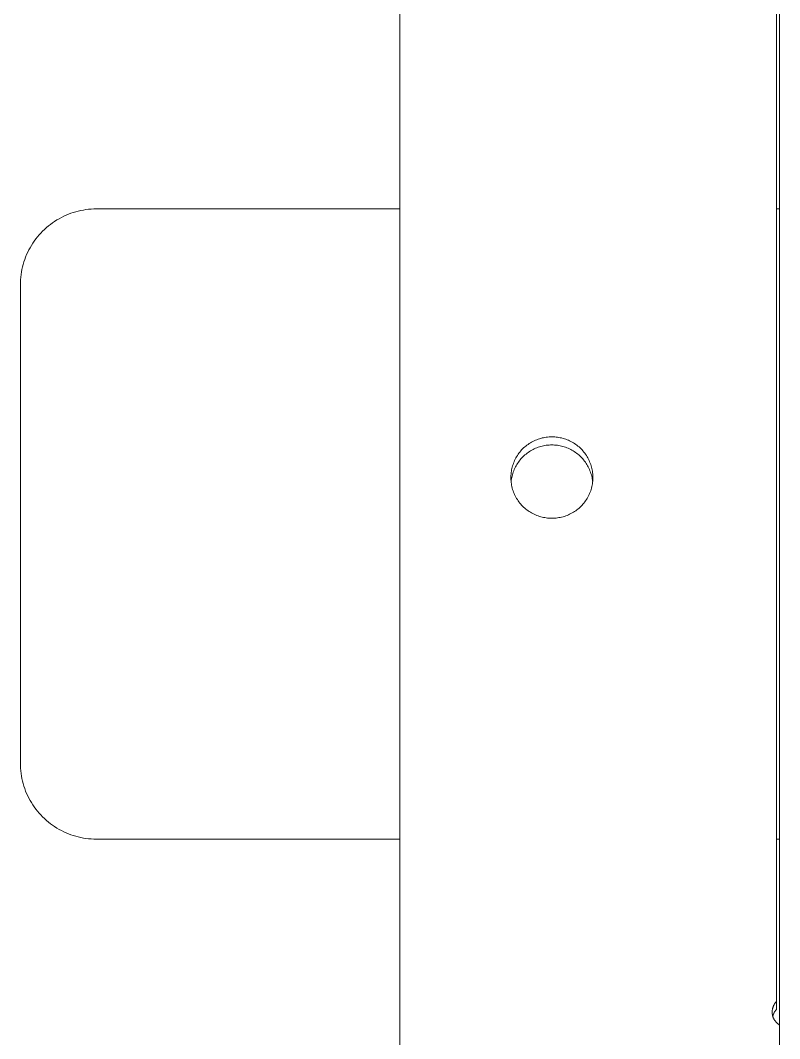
# Model space of a CAD drawing. Header units: inches. Extents: x -6 to 177, y -6 to 113.
# Drawn here: x 42.16 to 44.128, y 77.148 to 79.787 of the extents above; entities that cross this region are included whole.
import ezdxf

# ---------------------------------------------------------------- set-up
doc = ezdxf.new("R2010")
doc.units = ezdxf.units.IN
doc.layers.add('ZANO_R', color=7, linetype='Continuous', lineweight=0)

msp = doc.modelspace()

# ---------------------------------------------------------------- linework, layer by layer
at = {"layer": 'ZANO_R'}
for p, q in [((43.14387, 83.36189), (43.14387, 69.27949)), ((44.12034, 77.24487), (44.12034, 82.14129)), ((44.12822, 70.63128), (44.12822, 80.64249)), ((42.30978, 79.29284), (42.31634, 79.29432)), ((42.31634, 79.29432), (42.32295, 79.29557)), ((42.32295, 79.29557), (42.32959, 79.2966)), ((42.32959, 79.2966), (42.33626, 79.2974)), ((42.33626, 79.2974), (42.34296, 79.29798)), ((42.34296, 79.29798), (42.34967, 79.29832)), ((42.34967, 79.29832), (42.3564, 79.29843)), ((42.3564, 79.29843), (43.14387, 79.29843)), ((44.12034, 79.29843), (44.12822, 79.29843)), ((42.24842, 79.26618), (42.25411, 79.26977)), ((42.25411, 79.26977), (42.25991, 79.27317)), ((42.25991, 79.27317), (42.26582, 79.27636)), ((42.26582, 79.27636), (42.27184, 79.27935)), ((42.27184, 79.27935), (42.27796, 79.28214)), ((42.27796, 79.28214), (42.28417, 79.28471)), ((42.28417, 79.28471), (42.29047, 79.28707)), ((42.29047, 79.28707), (42.29684, 79.28921)), ((42.29684, 79.28921), (42.30328, 79.29113)), ((42.30328, 79.29113), (42.30978, 79.29284)), ((42.21252, 79.23594), (42.21719, 79.24077)), ((42.21719, 79.24077), (42.22202, 79.24544)), ((42.22202, 79.24544), (42.22701, 79.24995)), ((42.22701, 79.24995), (42.23215, 79.25428)), ((42.23215, 79.25428), (42.23744, 79.25843)), ((42.23744, 79.25843), (42.24287, 79.2624)), ((42.24287, 79.2624), (42.24842, 79.26618)), ((42.19178, 79.20954), (42.19556, 79.2151)), ((42.19556, 79.2151), (42.19953, 79.22052)), ((42.19953, 79.22052), (42.20368, 79.22581)), ((42.20368, 79.22581), (42.20801, 79.23095)), ((42.20801, 79.23095), (42.21252, 79.23594)), ((42.17861, 79.18612), (42.1816, 79.19214)), ((42.1816, 79.19214), (42.18479, 79.19805)), ((42.18479, 79.19805), (42.18819, 79.20386)), ((42.18819, 79.20386), (42.19178, 79.20954)), ((42.16875, 79.16112), (42.17089, 79.16749)), ((42.17089, 79.16749), (42.17325, 79.17379)), ((42.17325, 79.17379), (42.17583, 79.18)), ((42.17583, 79.18), (42.17861, 79.18612)), ((42.16239, 79.13502), (42.16364, 79.14162)), ((42.16364, 79.14162), (42.16512, 79.14818)), ((42.16512, 79.14818), (42.16683, 79.15468)), ((42.16683, 79.15468), (42.16875, 79.16112)), ((42.15964, 79.10829), (42.15999, 79.115)), ((42.15999, 79.115), (42.16056, 79.1217)), ((42.16056, 79.1217), (42.16136, 79.12837)), ((42.16136, 79.12837), (42.16239, 79.13502)), ((42.15953, 79.10157), (42.15964, 79.10829)), ((42.15953, 78.00889), (42.15953, 79.10157)), ((43.47284, 78.68619), (43.47579, 78.68835)), ((43.47579, 78.68835), (43.47881, 78.69041)), ((43.47881, 78.69041), (43.4819, 78.69237)), ((43.4819, 78.69237), (43.48506, 78.69422)), ((43.48506, 78.69422), (43.48828, 78.69595)), ((43.48828, 78.69595), (43.49156, 78.69758)), ((43.49156, 78.69758), (43.49489, 78.69908)), ((43.49489, 78.69908), (43.49827, 78.70048)), ((43.49827, 78.70048), (43.5017, 78.70175)), ((43.5017, 78.70175), (43.50517, 78.7029)), ((43.50517, 78.7029), (43.50868, 78.70394)), ((43.50868, 78.70394), (43.51223, 78.70485)), ((43.51223, 78.70485), (43.5158, 78.70563)), ((43.5158, 78.70563), (43.5194, 78.7063)), ((43.5194, 78.7063), (43.52302, 78.70683)), ((43.52302, 78.70683), (43.52665, 78.70724)), ((43.52665, 78.70724), (43.5303, 78.70753)), ((43.52676, 78.68626), (43.53037, 78.68655)), ((43.5303, 78.70753), (43.53395, 78.70769)), ((43.53037, 78.68655), (43.53399, 78.68672)), ((43.53395, 78.70769), (43.53761, 78.70772)), ((43.53399, 78.68672), (43.53761, 78.68677)), ((43.53761, 78.70772), (43.54127, 78.70769)), ((43.54123, 78.68672), (43.53761, 78.68677)), ((43.54485, 78.68655), (43.54123, 78.68672)), ((43.54127, 78.70769), (43.54492, 78.70753)), ((43.54846, 78.68626), (43.54485, 78.68655)), ((43.54492, 78.70753), (43.54857, 78.70724)), ((43.54857, 78.70724), (43.55221, 78.70683)), ((43.55221, 78.70683), (43.55582, 78.7063)), ((43.55582, 78.7063), (43.55942, 78.70563)), ((43.55942, 78.70563), (43.56299, 78.70485)), ((43.56299, 78.70485), (43.56654, 78.70394)), ((43.56654, 78.70394), (43.57005, 78.7029)), ((43.57005, 78.7029), (43.57352, 78.70175)), ((43.57352, 78.70175), (43.57695, 78.70048)), ((43.57695, 78.70048), (43.58033, 78.69908)), ((43.58033, 78.69908), (43.58366, 78.69758)), ((43.58366, 78.69758), (43.58694, 78.69595)), ((43.58694, 78.69595), (43.59016, 78.69422)), ((43.59016, 78.69422), (43.59332, 78.69237)), ((43.59332, 78.69237), (43.59641, 78.69041)), ((43.59641, 78.69041), (43.59943, 78.68835)), ((43.59943, 78.68835), (43.60238, 78.68619)), ((43.44812, 78.65947), (43.45016, 78.66251)), ((43.45016, 78.66251), (43.4523, 78.66547)), ((43.4523, 78.66547), (43.45454, 78.66836)), ((43.45454, 78.66836), (43.45688, 78.67117)), ((43.45688, 78.67117), (43.45932, 78.6739)), ((43.45932, 78.6739), (43.46185, 78.67654)), ((43.46185, 78.67654), (43.46447, 78.6791)), ((43.46447, 78.6791), (43.46718, 78.68156)), ((43.46512, 78.65847), (43.46781, 78.66089)), ((43.46718, 78.68156), (43.46997, 78.68392)), ((43.46781, 78.66089), (43.47059, 78.66321)), ((43.46997, 78.68392), (43.47284, 78.68619)), ((43.47059, 78.66321), (43.47344, 78.66544)), ((43.47344, 78.66544), (43.47637, 78.66757)), ((43.47637, 78.66757), (43.47937, 78.6696)), ((43.47937, 78.6696), (43.48244, 78.67152)), ((43.48244, 78.67152), (43.48558, 78.67334)), ((43.48558, 78.67334), (43.48877, 78.67505)), ((43.48877, 78.67505), (43.49202, 78.67665)), ((43.49202, 78.67665), (43.49532, 78.67814)), ((43.49532, 78.67814), (43.49867, 78.67952)), ((43.49867, 78.67952), (43.50207, 78.68078)), ((43.50207, 78.68078), (43.5055, 78.68192)), ((43.5055, 78.68192), (43.50898, 78.68294)), ((43.50898, 78.68294), (43.51248, 78.68385)), ((43.51248, 78.68385), (43.51602, 78.68463)), ((43.51602, 78.68463), (43.51958, 78.6853)), ((43.51958, 78.6853), (43.52316, 78.68584)), ((43.52316, 78.68584), (43.52676, 78.68626)), ((43.55206, 78.68584), (43.54846, 78.68626)), ((43.55564, 78.6853), (43.55206, 78.68584)), ((43.5592, 78.68463), (43.55564, 78.6853)), ((43.56274, 78.68385), (43.5592, 78.68463)), ((43.56624, 78.68294), (43.56274, 78.68385)), ((43.56972, 78.68192), (43.56624, 78.68294)), ((43.57315, 78.68078), (43.56972, 78.68192)), ((43.57655, 78.67952), (43.57315, 78.68078)), ((43.5799, 78.67814), (43.57655, 78.67952)), ((43.5832, 78.67665), (43.5799, 78.67814)), ((43.58645, 78.67505), (43.5832, 78.67665)), ((43.58965, 78.67334), (43.58645, 78.67505)), ((43.59278, 78.67152), (43.58965, 78.67334)), ((43.59585, 78.6696), (43.59278, 78.67152)), ((43.59885, 78.66757), (43.59585, 78.6696)), ((43.60178, 78.66544), (43.59885, 78.66757)), ((43.60463, 78.66321), (43.60178, 78.66544)), ((43.60238, 78.68619), (43.60525, 78.68392)), ((43.60741, 78.66089), (43.60463, 78.66321)), ((43.60525, 78.68392), (43.60804, 78.68156)), ((43.61011, 78.65847), (43.60741, 78.66089)), ((43.60804, 78.68156), (43.61075, 78.6791)), ((43.61075, 78.6791), (43.61337, 78.67654)), ((43.61337, 78.67654), (43.6159, 78.6739)), ((43.6159, 78.6739), (43.61834, 78.67117)), ((43.61834, 78.67117), (43.62068, 78.66836)), ((43.62068, 78.66836), (43.62292, 78.66547)), ((43.62292, 78.66547), (43.62506, 78.66251)), ((43.62506, 78.66251), (43.6271, 78.65947)), ((43.43586, 78.633), (43.43698, 78.63648)), ((43.43698, 78.63648), (43.43823, 78.63992)), ((43.43823, 78.63992), (43.43959, 78.64331)), ((43.43959, 78.64331), (43.44107, 78.64666)), ((43.44107, 78.64666), (43.44266, 78.64995)), ((43.44266, 78.64995), (43.44437, 78.65319)), ((43.44437, 78.65319), (43.44619, 78.65636)), ((43.44498, 78.63299), (43.44682, 78.63611)), ((43.44619, 78.65636), (43.44812, 78.65947)), ((43.44682, 78.63611), (43.44876, 78.63917)), ((43.44876, 78.63917), (43.45081, 78.64216)), ((43.45081, 78.64216), (43.45296, 78.64507)), ((43.45296, 78.64507), (43.4552, 78.64792)), ((43.4552, 78.64792), (43.45754, 78.65068)), ((43.45754, 78.65068), (43.45998, 78.65336)), ((43.45998, 78.65336), (43.4625, 78.65596)), ((43.4625, 78.65596), (43.46512, 78.65847)), ((43.61272, 78.65596), (43.61011, 78.65847)), ((43.61524, 78.65336), (43.61272, 78.65596)), ((43.61768, 78.65068), (43.61524, 78.65336)), ((43.62002, 78.64792), (43.61768, 78.65068)), ((43.62226, 78.64507), (43.62002, 78.64792)), ((43.62441, 78.64216), (43.62226, 78.64507)), ((43.62646, 78.63917), (43.62441, 78.64216)), ((43.6284, 78.63611), (43.62646, 78.63917)), ((43.6271, 78.65947), (43.62903, 78.65636)), ((43.63024, 78.63299), (43.6284, 78.63611)), ((43.62903, 78.65636), (43.63085, 78.65319)), ((43.63085, 78.65319), (43.63256, 78.64995)), ((43.63256, 78.64995), (43.63415, 78.64666)), ((43.63415, 78.64666), (43.63563, 78.64331)), ((43.63563, 78.64331), (43.637, 78.63992)), ((43.637, 78.63992), (43.63824, 78.63648)), ((43.63824, 78.63648), (43.63936, 78.633)), ((43.43132, 78.60418), (43.43144, 78.60784)), ((43.43144, 78.60784), (43.4317, 78.61149)), ((43.4317, 78.61149), (43.43208, 78.61512)), ((43.43208, 78.61512), (43.43258, 78.61875)), ((43.43258, 78.61875), (43.43322, 78.62235)), ((43.43322, 78.62235), (43.43397, 78.62593)), ((43.43397, 78.62593), (43.43485, 78.62948)), ((43.43432, 78.60614), (43.43525, 78.60964)), ((43.43485, 78.62948), (43.43586, 78.633)), ((43.43525, 78.60964), (43.43629, 78.61311)), ((43.43629, 78.61311), (43.43745, 78.61654)), ((43.43745, 78.61654), (43.43873, 78.61993)), ((43.43873, 78.61993), (43.44013, 78.62327)), ((43.44013, 78.62327), (43.44164, 78.62657)), ((43.44164, 78.62657), (43.44326, 78.62981)), ((43.44326, 78.62981), (43.44498, 78.63299)), ((43.63197, 78.62981), (43.63024, 78.63299)), ((43.63359, 78.62657), (43.63197, 78.62981)), ((43.63509, 78.62327), (43.63359, 78.62657)), ((43.63649, 78.61993), (43.63509, 78.62327)), ((43.63777, 78.61654), (43.63649, 78.61993)), ((43.63893, 78.61311), (43.63777, 78.61654)), ((43.63998, 78.60964), (43.63893, 78.61311)), ((43.63936, 78.633), (43.64037, 78.62948)), ((43.6409, 78.60614), (43.63998, 78.60964)), ((43.64037, 78.62948), (43.64125, 78.62593)), ((43.64125, 78.62593), (43.642, 78.62235)), ((43.642, 78.62235), (43.64264, 78.61875)), ((43.64264, 78.61875), (43.64314, 78.61512)), ((43.64314, 78.61512), (43.64352, 78.61149)), ((43.64352, 78.61149), (43.64378, 78.60784)), ((43.64378, 78.60784), (43.6439, 78.60418)), ((43.43132, 78.60052), (43.43132, 78.60418)), ((43.43144, 78.59687), (43.43132, 78.60052)), ((43.4317, 78.59322), (43.43144, 78.59687)), ((43.43208, 78.58958), (43.4317, 78.59322)), ((43.43183, 78.59188), (43.43227, 78.59548)), ((43.43258, 78.58596), (43.43208, 78.58958)), ((43.43227, 78.59548), (43.43283, 78.59905)), ((43.43322, 78.58235), (43.43258, 78.58596)), ((43.43283, 78.59905), (43.43351, 78.60261)), ((43.43397, 78.57877), (43.43322, 78.58235)), ((43.43351, 78.60261), (43.43432, 78.60614)), ((43.64171, 78.60261), (43.6409, 78.60614)), ((43.642, 78.58235), (43.64125, 78.57877)), ((43.64239, 78.59905), (43.64171, 78.60261)), ((43.64264, 78.58596), (43.642, 78.58235)), ((43.64295, 78.59548), (43.64239, 78.59905)), ((43.64314, 78.58958), (43.64264, 78.58596)), ((43.64339, 78.59188), (43.64295, 78.59548)), ((43.64352, 78.59322), (43.64314, 78.58958)), ((43.64378, 78.59687), (43.64352, 78.59322)), ((43.6439, 78.60052), (43.64378, 78.59687)), ((43.6439, 78.60418), (43.6439, 78.60052)), ((43.43485, 78.57522), (43.43397, 78.57877)), ((43.43586, 78.57171), (43.43485, 78.57522)), ((43.43698, 78.56822), (43.43586, 78.57171)), ((43.43823, 78.56478), (43.43698, 78.56822)), ((43.43959, 78.56139), (43.43823, 78.56478)), ((43.44107, 78.55805), (43.43959, 78.56139)), ((43.44266, 78.55475), (43.44107, 78.55805)), ((43.44437, 78.55152), (43.44266, 78.55475)), ((43.63256, 78.55475), (43.63085, 78.55152)), ((43.63415, 78.55805), (43.63256, 78.55475)), ((43.63563, 78.56139), (43.63415, 78.55805)), ((43.637, 78.56478), (43.63563, 78.56139)), ((43.63824, 78.56822), (43.637, 78.56478)), ((43.63936, 78.57171), (43.63824, 78.56822)), ((43.64037, 78.57522), (43.63936, 78.57171)), ((43.64125, 78.57877), (43.64037, 78.57522)), ((43.44619, 78.54835), (43.44437, 78.55152)), ((43.44812, 78.54524), (43.44619, 78.54835)), ((43.45016, 78.5422), (43.44812, 78.54524)), ((43.4523, 78.53923), (43.45016, 78.5422)), ((43.45454, 78.53634), (43.4523, 78.53923)), ((43.45688, 78.53353), (43.45454, 78.53634)), ((43.45932, 78.5308), (43.45688, 78.53353)), ((43.46185, 78.52816), (43.45932, 78.5308)), ((43.6159, 78.5308), (43.61337, 78.52816)), ((43.61834, 78.53353), (43.6159, 78.5308)), ((43.62068, 78.53634), (43.61834, 78.53353)), ((43.62292, 78.53923), (43.62068, 78.53634)), ((43.62506, 78.5422), (43.62292, 78.53923)), ((43.6271, 78.54524), (43.62506, 78.5422)), ((43.62903, 78.54835), (43.6271, 78.54524)), ((43.63085, 78.55152), (43.62903, 78.54835)), ((43.46447, 78.52561), (43.46185, 78.52816)), ((43.46718, 78.52315), (43.46447, 78.52561)), ((43.46997, 78.52078), (43.46718, 78.52315)), ((43.47284, 78.51852), (43.46997, 78.52078)), ((43.47579, 78.51635), (43.47284, 78.51852)), ((43.47881, 78.51429), (43.47579, 78.51635)), ((43.4819, 78.51233), (43.47881, 78.51429)), ((43.48506, 78.51049), (43.4819, 78.51233)), ((43.48828, 78.50875), (43.48506, 78.51049)), ((43.49156, 78.50713), (43.48828, 78.50875)), ((43.49489, 78.50562), (43.49156, 78.50713)), ((43.49827, 78.50423), (43.49489, 78.50562)), ((43.5017, 78.50295), (43.49827, 78.50423)), ((43.50517, 78.5018), (43.5017, 78.50295)), ((43.50868, 78.50077), (43.50517, 78.5018)), ((43.57005, 78.5018), (43.56654, 78.50077)), ((43.57352, 78.50295), (43.57005, 78.5018)), ((43.57695, 78.50423), (43.57352, 78.50295)), ((43.58033, 78.50562), (43.57695, 78.50423)), ((43.58366, 78.50713), (43.58033, 78.50562)), ((43.58694, 78.50875), (43.58366, 78.50713)), ((43.59016, 78.51049), (43.58694, 78.50875)), ((43.59332, 78.51233), (43.59016, 78.51049)), ((43.59641, 78.51429), (43.59332, 78.51233)), ((43.59943, 78.51635), (43.59641, 78.51429)), ((43.60238, 78.51852), (43.59943, 78.51635)), ((43.60525, 78.52078), (43.60238, 78.51852)), ((43.60804, 78.52315), (43.60525, 78.52078)), ((43.61075, 78.52561), (43.60804, 78.52315)), ((43.61337, 78.52816), (43.61075, 78.52561)), ((43.51223, 78.49986), (43.50868, 78.50077)), ((43.5158, 78.49907), (43.51223, 78.49986)), ((43.5194, 78.49841), (43.5158, 78.49907)), ((43.52302, 78.49787), (43.5194, 78.49841)), ((43.52665, 78.49746), (43.52302, 78.49787)), ((43.5303, 78.49718), (43.52665, 78.49746)), ((43.53395, 78.49702), (43.5303, 78.49718)), ((43.53761, 78.49699), (43.53395, 78.49702)), ((43.54127, 78.49702), (43.53761, 78.49699)), ((43.54492, 78.49718), (43.54127, 78.49702)), ((43.54857, 78.49746), (43.54492, 78.49718)), ((43.55221, 78.49787), (43.54857, 78.49746)), ((43.55582, 78.49841), (43.55221, 78.49787)), ((43.55942, 78.49907), (43.55582, 78.49841)), ((43.56299, 78.49986), (43.55942, 78.49907)), ((43.56654, 78.50077), (43.56299, 78.49986)), ((42.15953, 77.86228), (42.15953, 78.00889)), ((42.15964, 77.85556), (42.15953, 77.86228)), ((42.15999, 77.84885), (42.15964, 77.85556)), ((42.16056, 77.84215), (42.15999, 77.84885)), ((42.16136, 77.83548), (42.16056, 77.84215)), ((42.16239, 77.82883), (42.16136, 77.83548)), ((42.16364, 77.82223), (42.16239, 77.82883)), ((42.16512, 77.81567), (42.16364, 77.82223)), ((42.16683, 77.80917), (42.16512, 77.81567)), ((42.16875, 77.80273), (42.16683, 77.80917)), ((42.17089, 77.79635), (42.16875, 77.80273)), ((42.17325, 77.79006), (42.17089, 77.79635)), ((42.17583, 77.78385), (42.17325, 77.79006)), ((42.17861, 77.77773), (42.17583, 77.78385)), ((42.1816, 77.77171), (42.17861, 77.77773)), ((42.18479, 77.76579), (42.1816, 77.77171)), ((42.18819, 77.75999), (42.18479, 77.76579)), ((42.19178, 77.75431), (42.18819, 77.75999)), ((42.19556, 77.74875), (42.19178, 77.75431)), ((42.19953, 77.74333), (42.19556, 77.74875)), ((42.20368, 77.73804), (42.19953, 77.74333)), ((42.20801, 77.7329), (42.20368, 77.73804)), ((42.21252, 77.72791), (42.20801, 77.7329)), ((42.21719, 77.72307), (42.21252, 77.72791)), ((42.22202, 77.7184), (42.21719, 77.72307)), ((42.22701, 77.7139), (42.22202, 77.7184)), ((42.23215, 77.70957), (42.22701, 77.7139)), ((42.23744, 77.70542), (42.23215, 77.70957)), ((42.24287, 77.70145), (42.23744, 77.70542)), ((42.24842, 77.69766), (42.24287, 77.70145)), ((42.25411, 77.69407), (42.24842, 77.69766)), ((42.25991, 77.69068), (42.25411, 77.69407)), ((42.26582, 77.68749), (42.25991, 77.69068)), ((42.27184, 77.68449), (42.26582, 77.68749)), ((42.27796, 77.68171), (42.27184, 77.68449)), ((42.28417, 77.67914), (42.27796, 77.68171)), ((42.29047, 77.67678), (42.28417, 77.67914)), ((42.29684, 77.67464), (42.29047, 77.67678)), ((42.30328, 77.67271), (42.29684, 77.67464)), ((42.30978, 77.67101), (42.30328, 77.67271)), ((42.31634, 77.66953), (42.30978, 77.67101)), ((42.32295, 77.66828), (42.31634, 77.66953)), ((42.32959, 77.66725), (42.32295, 77.66828)), ((42.33626, 77.66645), (42.32959, 77.66725)), ((42.34296, 77.66587), (42.33626, 77.66645)), ((42.34967, 77.66553), (42.34296, 77.66587)), ((42.3564, 77.66541), (42.34967, 77.66553)), ((43.14387, 77.66541), (42.3564, 77.66541)), ((44.12822, 77.66541), (44.12034, 77.66541)), ((44.11318, 77.23515), (44.11383, 77.23633)), ((44.11383, 77.23633), (44.11451, 77.2375)), ((44.11451, 77.2375), (44.11523, 77.23863)), ((44.11523, 77.23863), (44.11599, 77.23974)), ((44.11599, 77.23974), (44.11679, 77.24083)), ((44.11679, 77.24083), (44.11762, 77.24188)), ((44.11762, 77.24188), (44.1185, 77.24291)), ((44.1185, 77.24291), (44.1194, 77.2439)), ((44.1194, 77.2439), (44.12034, 77.24487)), ((44.12034, 77.24487), (44.12034, 77.22392)), ((44.10882, 77.217), (44.10883, 77.21835)), ((44.10885, 77.21566), (44.10882, 77.217)), ((44.10883, 77.21835), (44.10889, 77.2197)), ((44.10893, 77.21431), (44.10885, 77.21566)), ((44.10889, 77.2197), (44.109, 77.22104)), ((44.10905, 77.21297), (44.10893, 77.21431)), ((44.109, 77.22104), (44.10916, 77.22237)), ((44.10923, 77.21164), (44.10905, 77.21297)), ((44.10916, 77.22237), (44.10936, 77.22371)), ((44.10944, 77.21031), (44.10923, 77.21164)), ((44.10936, 77.22371), (44.1096, 77.22503)), ((44.10971, 77.20899), (44.10944, 77.21031)), ((44.1096, 77.22503), (44.10989, 77.22634)), ((44.11002, 77.20768), (44.10971, 77.20899)), ((44.10989, 77.22634), (44.11023, 77.22765)), ((44.11023, 77.22765), (44.11062, 77.22894)), ((44.11062, 77.22894), (44.11104, 77.23021)), ((44.11107, 77.20935), (44.11064, 77.20808)), ((44.11104, 77.23021), (44.11151, 77.23148)), ((44.11154, 77.21061), (44.11107, 77.20935)), ((44.11151, 77.23148), (44.11203, 77.23272)), ((44.11206, 77.21184), (44.11154, 77.21061)), ((44.11203, 77.23272), (44.11259, 77.23395)), ((44.11261, 77.21306), (44.11206, 77.21184)), ((44.11259, 77.23395), (44.11318, 77.23515)), ((44.11321, 77.21426), (44.11261, 77.21306)), ((44.11385, 77.21544), (44.11321, 77.21426)), ((44.11453, 77.21659), (44.11385, 77.21544)), ((44.11525, 77.21772), (44.11453, 77.21659)), ((44.11601, 77.21883), (44.11525, 77.21772)), ((44.11681, 77.2199), (44.11601, 77.21883)), ((44.11764, 77.22095), (44.11681, 77.2199)), ((44.11851, 77.22197), (44.11764, 77.22095)), ((44.11941, 77.22296), (44.11851, 77.22197)), ((44.12034, 77.22392), (44.11941, 77.22296)), ((44.11037, 77.20638), (44.11002, 77.20768)), ((44.11064, 77.20808), (44.11025, 77.2068)), ((44.11077, 77.20509), (44.11037, 77.20638)), ((44.11122, 77.20382), (44.11077, 77.20509)), ((44.1117, 77.20257), (44.11122, 77.20382)), ((44.11223, 77.20133), (44.1117, 77.20257)), ((44.11281, 77.20011), (44.11223, 77.20133)), ((44.11342, 77.19892), (44.11281, 77.20011)), ((44.11408, 77.19774), (44.11342, 77.19892)), ((44.11478, 77.19659), (44.11408, 77.19774)), ((44.11551, 77.19546), (44.11478, 77.19659)), ((44.11629, 77.19436), (44.11551, 77.19546)), ((44.1171, 77.19329), (44.11629, 77.19436)), ((44.11795, 77.19224), (44.1171, 77.19329)), ((44.11883, 77.19123), (44.11795, 77.19224)), ((44.11975, 77.19024), (44.11883, 77.19123)), ((44.12071, 77.18929), (44.11975, 77.19024)), ((44.12169, 77.18838), (44.12071, 77.18929)), ((44.12271, 77.18749), (44.12169, 77.18838)), ((44.12376, 77.18665), (44.12271, 77.18749)), ((44.12483, 77.18584), (44.12376, 77.18665)), ((44.12593, 77.18507), (44.12483, 77.18584)), ((44.12706, 77.18433), (44.12593, 77.18507)), ((44.12822, 77.18364), (44.12706, 77.18433))]:
    msp.add_line(p, q, dxfattribs=at)

doc.saveas('drawing.dxf')
